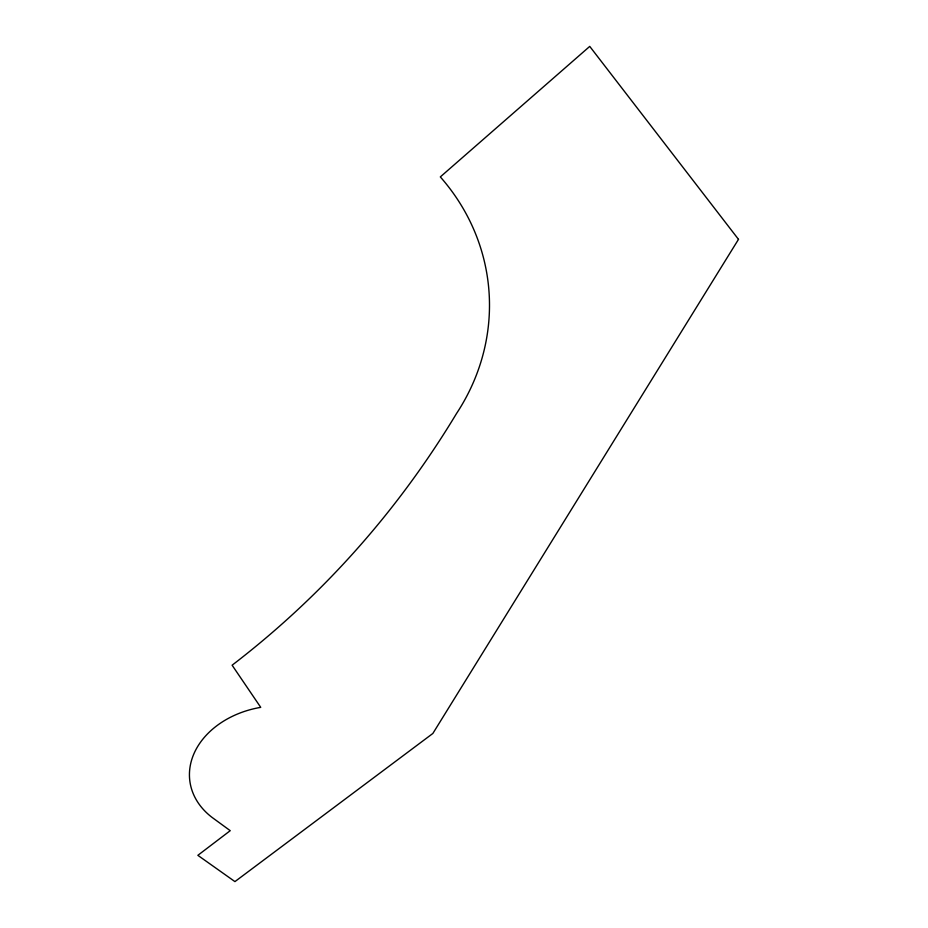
<?xml version="1.0" encoding="UTF-8"?>
<svg xmlns="http://www.w3.org/2000/svg" width="928" height="928" viewBox="0 0 928 928"><rect width="100%" height="100%" fill="white"/><g stroke="black" fill="none" stroke-linecap="round" stroke-linejoin="round"><path stroke-width="1.39" d="M738.491 239.354L432.854 733.468L234.935 881.6L197.85 855.326L230.237 830.676L212.106 817.44A83.856 63.916 -7.6 0 1 194.068 753.432A83.856 63.916 -7.6 0 1 260.733 707.356L232.116 665.202A1908.49 1306.612 46.2 0 0 456.518 413.528A222.244 205.482 -5.7 0 0 440.324 176.912L589.744 46.4L738.491 239.354"/></g></svg>
